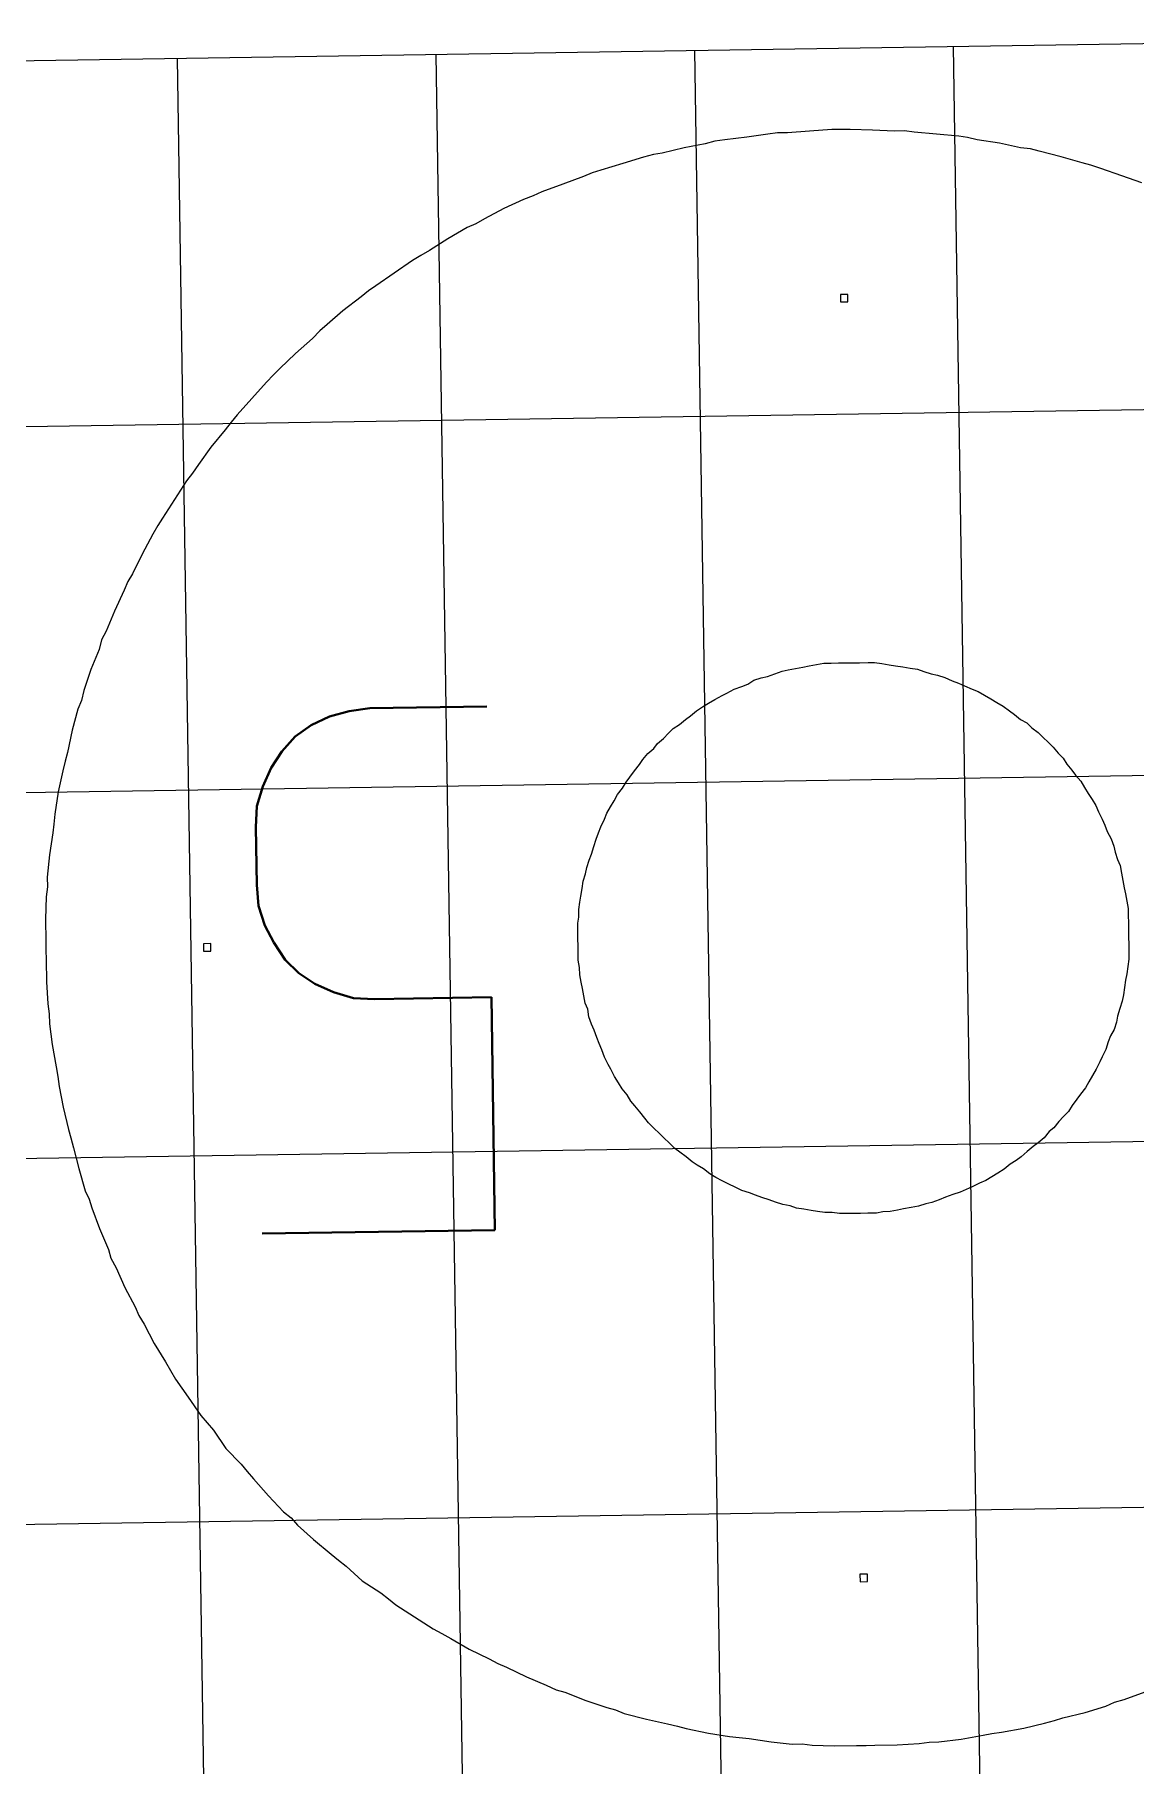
# Model space of a CAD drawing. Header units: centimetres. Extents: x -11.8 to 9.7, y -15.8 to 14.2.
# Drawn here: x -4.55 to 4.39, y 0.11 to 14.17 of the extents above; entities that cross this region are included whole.
import ezdxf

# ---------------------------------------------------------------- set-up
doc = ezdxf.new("R2010")
doc.units = ezdxf.units.CM
doc.header["$MEASUREMENT"] = 0
for name, color, linetype in [('C00-00-FF', 7, 'Continuous'), ('CBF-BF-BF', 7, 'Continuous'), ('CFF-00-00', 7, 'Continuous')]:
    doc.layers.add(name, color=color, linetype=linetype)

msp = doc.modelspace()

# ---------------------------------------------------------------- linework, layer by layer
at = {"layer": 'C00-00-FF', "color": 5, "lineweight": 13}
for points in [[(1.40578, 13.35617), (1.40578, 13.35617), (1.23597, 13.33346), (1.23597, 13.33346)], [(1.48552, 13.36745), (1.48552, 13.36745), (1.40578, 13.35617), (1.40578, 13.35617)], [(1.56567, 13.36867), (1.56567, 13.36867), (1.48552, 13.36745), (1.48552, 13.36745)], [(1.74542, 13.38148), (1.74542, 13.38148), (1.56567, 13.36867), (1.56567, 13.36867)], [(1.92516, 13.39401), (1.92516, 13.39401), (1.74542, 13.38148), (1.74542, 13.38148)], [(2.00532, 13.39524), (2.00532, 13.39524), (1.92516, 13.39401), (1.92516, 13.39401)], [(2.07516, 13.3963), (2.07516, 13.3963), (2.00532, 13.39524), (2.00532, 13.39524)], [(2.25547, 13.38927), (2.25547, 13.38927), (2.07516, 13.3963), (2.07516, 13.3963)], [(2.43552, 13.38197), (2.43552, 13.38197), (2.25547, 13.38927), (2.25547, 13.38927)], [(2.51541, 13.3832), (2.51541, 13.3832), (2.43552, 13.38197), (2.43552, 13.38197)], [(2.59572, 13.37436), (2.59572, 13.37436), (2.51541, 13.3832), (2.51541, 13.3832)], [(2.77594, 13.35701), (2.77594, 13.35701), (2.59572, 13.37436), (2.59572, 13.37436)], [(2.9564, 13.33992), (2.9564, 13.33992), (2.77594, 13.35701), (2.77594, 13.35701)], [(0.72741, 13.24578), (0.72741, 13.24578), (0.54786, 13.20308), (0.54786, 13.20308)], [(0.89679, 13.27827), (0.89679, 13.27827), (0.72741, 13.24578), (0.72741, 13.24578)], [(0.97664, 13.2996), (0.97664, 13.2996), (0.89679, 13.27827), (0.89679, 13.27827)], [(1.05638, 13.31088), (1.05638, 13.31088), (0.97664, 13.2996), (0.97664, 13.2996)], [(1.23597, 13.33346), (1.23597, 13.33346), (1.05638, 13.31088), (1.05638, 13.31088)], [(3.02639, 13.33093), (3.02639, 13.33093), (2.9564, 13.33992), (2.9564, 13.33992)], [(3.10686, 13.31205), (3.10686, 13.31205), (3.02639, 13.33093), (3.02639, 13.33093)], [(3.28721, 13.28491), (3.28721, 13.28491), (3.10686, 13.31205), (3.10686, 13.31205)], [(3.45767, 13.24756), (3.45767, 13.24756), (3.28721, 13.28491), (3.28721, 13.28491)], [(3.53798, 13.23873), (3.53798, 13.23873), (3.45767, 13.24756), (3.45767, 13.24756)], [(3.60813, 13.21969), (3.60813, 13.21969), (3.53798, 13.23873), (3.53798, 13.23873)], [(3.78905, 13.1727), (3.78905, 13.1727), (3.60813, 13.21969), (3.60813, 13.21969)], [(0.22922, 13.11829), (0.22922, 13.11829), (0.04983, 13.06554), (0.04983, 13.06554)], [(0.39831, 13.17062), (0.39831, 13.17062), (0.22922, 13.11829), (0.22922, 13.11829)], [(0.47817, 13.19195), (0.47817, 13.19195), (0.39831, 13.17062), (0.39831, 13.17062)], [(0.54786, 13.20308), (0.54786, 13.20308), (0.47817, 13.19195), (0.47817, 13.19195)], [(3.95966, 13.12531), (3.95966, 13.12531), (3.78905, 13.1727), (3.78905, 13.1727)], [(4.03007, 13.10627), (4.03007, 13.10627), (3.95966, 13.12531), (3.95966, 13.12531)], [(4.11042, 13.07759), (4.11042, 13.07759), (4.03007, 13.10627), (4.03007, 13.10627)], [(4.28145, 13.02014), (4.28145, 13.02014), (4.11042, 13.07759), (4.11042, 13.07759)], [(-0.25827, 12.95075), (-0.25827, 12.95075), (-0.42747, 12.88809), (-0.42747, 12.88809)], [(-0.08935, 13.0134), (-0.08935, 13.0134), (-0.25827, 12.95075), (-0.25827, 12.95075)], [(-0.0197, 13.04437), (-0.0197, 13.04437), (-0.08935, 13.0134), (-0.08935, 13.0134)], [(0.04983, 13.06554), (0.04983, 13.06554), (-0.0197, 13.04437), (-0.0197, 13.04437)], [(4.44242, 12.96254), (4.44242, 12.96254), (4.28145, 13.02014), (4.28145, 13.02014)], [(-0.57655, 12.82575), (-0.57655, 12.82575), (-0.73553, 12.75346), (-0.73553, 12.75346)], [(-0.49712, 12.85712), (-0.49712, 12.85712), (-0.57655, 12.82575), (-0.57655, 12.82575)], [(-0.42747, 12.88809), (-0.42747, 12.88809), (-0.49712, 12.85712), (-0.49712, 12.85712)], [(-0.8941, 12.67086), (-0.8941, 12.67086), (-0.9636, 12.62984), (-0.9636, 12.62984)], [(-0.73553, 12.75346), (-0.73553, 12.75346), (-0.8941, 12.67086), (-0.8941, 12.67086)], [(-1.19166, 12.50648), (-1.19166, 12.50648), (-1.34029, 12.41398), (-1.34029, 12.41398)], [(-1.03324, 12.59888), (-1.03324, 12.59888), (-1.19166, 12.50648), (-1.19166, 12.50648)], [(-0.9636, 12.62984), (-0.9636, 12.62984), (-1.03324, 12.59888), (-1.03324, 12.59888)], [(-1.40978, 12.37297), (-1.40978, 12.37297), (-1.47928, 12.33193), (-1.47928, 12.33193)], [(-1.34029, 12.41398), (-1.34029, 12.41398), (-1.40978, 12.37297), (-1.40978, 12.37297)], [(-1.62774, 12.22965), (-1.62774, 12.22965), (-1.77622, 12.12735), (-1.77622, 12.12735)], [(-1.47928, 12.33193), (-1.47928, 12.33193), (-1.62774, 12.22965), (-1.62774, 12.22965)], [(-1.8354, 12.08649), (-1.8354, 12.08649), (-1.89468, 12.03557), (-1.89468, 12.03557)], [(-1.77622, 12.12735), (-1.77622, 12.12735), (-1.8354, 12.08649), (-1.8354, 12.08649)], [(-1.89468, 12.03557), (-1.89468, 12.03557), (-2.043, 11.92322), (-2.043, 11.92322)], [(2.0557, 12.05601), (2.0557, 12.05601), (1.99564, 12.05508), (1.99564, 12.05508)], [(1.99564, 12.05508), (1.99564, 12.05508), (1.99656, 11.99503), (1.99656, 11.99503)], [(1.99656, 11.99503), (1.99656, 11.99503), (2.05661, 11.99595), (2.05661, 11.99595)], [(2.05661, 11.99595), (2.05661, 11.99595), (2.0557, 12.05601), (2.0557, 12.05601)], [(-2.17122, 11.81119), (-2.17122, 11.81119), (-2.23051, 11.76027), (-2.23051, 11.76027)], [(-2.043, 11.92322), (-2.043, 11.92322), (-2.17122, 11.81119), (-2.17122, 11.81119)], [(-2.28964, 11.69956), (-2.28964, 11.69956), (-2.42775, 11.57732), (-2.42775, 11.57732)], [(-2.23051, 11.76027), (-2.23051, 11.76027), (-2.28964, 11.69956), (-2.28964, 11.69956)], [(-2.42775, 11.57732), (-2.42775, 11.57732), (-2.55608, 11.45522), (-2.55608, 11.45522)], [(-2.60532, 11.40446), (-2.60532, 11.40446), (-2.66419, 11.34375), (-2.66419, 11.34375)], [(-2.55608, 11.45522), (-2.55608, 11.45522), (-2.60532, 11.40446), (-2.60532, 11.40446)], [(-2.66419, 11.34375), (-2.66419, 11.34375), (-2.7823, 11.21176), (-2.7823, 11.21176)], [(-2.7823, 11.21176), (-2.7823, 11.21176), (-2.90016, 11.08003), (-2.90016, 11.08003)], [(-2.94926, 11.01922), (-2.94926, 11.01922), (-2.99833, 10.9584), (-2.99833, 10.9584)], [(-2.90016, 11.08003), (-2.90016, 11.08003), (-2.94926, 11.01922), (-2.94926, 11.01922)], [(-2.99833, 10.9584), (-2.99833, 10.9584), (-3.1163, 10.81661), (-3.1163, 10.81661)], [(-3.1163, 10.81661), (-3.1163, 10.81661), (-3.21416, 10.67513), (-3.21416, 10.67513)], [(-3.31218, 10.54371), (-3.31218, 10.54371), (-3.40988, 10.39218), (-3.40988, 10.39218)], [(-3.26309, 10.60453), (-3.26309, 10.60453), (-3.31218, 10.54371), (-3.31218, 10.54371)], [(-3.21416, 10.67513), (-3.21416, 10.67513), (-3.26309, 10.60453), (-3.26309, 10.60453)], [(-3.40988, 10.39218), (-3.40988, 10.39218), (-3.50759, 10.24065), (-3.50759, 10.24065)], [(-3.54661, 10.17999), (-3.54661, 10.17999), (-3.5855, 10.10926), (-3.5855, 10.10926)], [(-3.50759, 10.24065), (-3.50759, 10.24065), (-3.54661, 10.17999), (-3.54661, 10.17999)], [(-3.5855, 10.10926), (-3.5855, 10.10926), (-3.67327, 9.9481), (-3.67327, 9.9481)], [(-3.67327, 9.9481), (-3.67327, 9.9481), (-3.75071, 9.78682), (-3.75071, 9.78682)], [(-3.78974, 9.72616), (-3.78974, 9.72616), (-3.81883, 9.65585), (-3.81883, 9.65585)], [(-3.75071, 9.78682), (-3.75071, 9.78682), (-3.78974, 9.72616), (-3.78974, 9.72616)], [(-3.81883, 9.65585), (-3.81883, 9.65585), (-3.89612, 9.48452), (-3.89612, 9.48452)], [(-3.89612, 9.48452), (-3.89612, 9.48452), (-3.96353, 9.32341), (-3.96353, 9.32341)], [(-3.96353, 9.32341), (-3.96353, 9.32341), (-4.00267, 9.25295), (-4.00267, 9.25295)], [(-4.02128, 9.17248), (-4.02128, 9.17248), (-4.08895, 9.01162), (-4.08895, 9.01162)], [(-4.00267, 9.25295), (-4.00267, 9.25295), (-4.02128, 9.17248), (-4.02128, 9.17248)], [(-4.08895, 9.01162), (-4.08895, 9.01162), (-4.14641, 8.8406), (-4.14641, 8.8406)], [(1.46266, 8.97634), (1.46266, 8.97634), (1.52241, 8.99737), (1.52241, 8.99737)], [(1.52241, 8.99737), (1.52241, 8.99737), (1.57227, 9.00792), (1.57227, 9.00792)], [(1.57227, 9.00792), (1.57227, 9.00792), (1.63216, 9.01891), (1.63216, 9.01891)], [(1.63216, 9.01891), (1.63216, 9.01891), (1.69181, 9.02987), (1.69181, 9.02987)], [(1.69181, 9.02987), (1.69181, 9.02987), (1.74164, 9.04068), (1.74164, 9.04068)], [(1.74164, 9.04068), (1.74164, 9.04068), (1.80154, 9.05166), (1.80154, 9.05166)], [(1.80154, 9.05166), (1.80154, 9.05166), (1.86145, 9.06236), (1.86145, 9.06236)], [(1.86145, 9.06236), (1.86145, 9.06236), (1.9215, 9.06328), (1.9215, 9.06328)], [(1.9215, 9.06328), (1.9215, 9.06328), (1.98155, 9.0642), (1.98155, 9.0642)], [(1.98155, 9.0642), (1.98155, 9.0642), (2.04135, 9.06511), (2.04135, 9.06511)], [(2.04135, 9.06511), (2.04135, 9.06511), (2.09135, 9.06588), (2.09135, 9.06588)], [(2.09135, 9.06588), (2.09135, 9.06588), (2.15141, 9.06679), (2.15141, 9.06679)], [(2.15141, 9.06679), (2.15141, 9.06679), (2.22151, 9.06787), (2.22151, 9.06787)], [(2.22151, 9.06787), (2.22151, 9.06787), (2.27151, 9.06863), (2.27151, 9.06863)], [(2.27151, 9.06863), (2.27151, 9.06863), (2.33171, 9.05976), (2.33171, 9.05976)], [(2.33171, 9.05976), (2.33171, 9.05976), (2.39165, 9.05062), (2.39165, 9.05062)], [(2.39165, 9.05062), (2.39165, 9.05062), (2.4418, 9.04133), (2.4418, 9.04133)], [(2.4418, 9.04133), (2.4418, 9.04133), (2.50201, 9.03221), (2.50201, 9.03221)], [(2.50201, 9.03221), (2.50201, 9.03221), (2.56222, 9.02306), (2.56222, 9.02306)], [(2.56222, 9.02306), (2.56222, 9.02306), (2.62242, 9.01419), (2.62242, 9.01419)], [(2.62242, 9.01419), (2.62242, 9.01419), (2.67274, 8.99485), (2.67274, 8.99485)], [(2.67274, 8.99485), (2.67274, 8.99485), (2.73282, 8.97592), (2.73282, 8.97592)], [(1.1346, 8.85147), (1.1346, 8.85147), (1.19436, 8.87223), (1.19436, 8.87223)], [(1.19436, 8.87223), (1.19436, 8.87223), (1.24404, 8.8931), (1.24404, 8.8931)], [(1.24404, 8.8931), (1.24404, 8.8931), (1.29358, 8.92376), (1.29358, 8.92376)], [(1.29358, 8.92376), (1.29358, 8.92376), (1.35308, 8.94478), (1.35308, 8.94478)], [(1.35308, 8.94478), (1.35308, 8.94478), (1.40291, 8.9556), (1.40291, 8.9556)], [(1.40291, 8.9556), (1.40291, 8.9556), (1.46266, 8.97634), (1.46266, 8.97634)], [(2.73282, 8.97592), (2.73282, 8.97592), (2.78298, 8.96664), (2.78298, 8.96664)], [(2.78298, 8.96664), (2.78298, 8.96664), (2.84334, 8.94745), (2.84334, 8.94745)], [(2.84334, 8.94745), (2.84334, 8.94745), (2.90384, 8.91846), (2.90384, 8.91846)], [(2.90384, 8.91846), (2.90384, 8.91846), (2.95416, 8.89913), (2.95416, 8.89913)], [(2.95416, 8.89913), (2.95416, 8.89913), (3.00446, 8.88005), (3.00446, 8.88005)], [(3.00446, 8.88005), (3.00446, 8.88005), (3.06497, 8.85081), (3.06497, 8.85081)], [(-4.16502, 8.7604), (-4.16502, 8.7604), (-4.19411, 8.68984), (-4.19411, 8.68984)], [(-4.14641, 8.8406), (-4.14641, 8.8406), (-4.16502, 8.7604), (-4.16502, 8.7604)], [(0.87669, 8.70729), (0.87669, 8.70729), (0.92624, 8.7382), (0.92624, 8.7382)], [(0.92624, 8.7382), (0.92624, 8.7382), (0.97576, 8.76886), (0.97576, 8.76886)], [(0.97576, 8.76886), (0.97576, 8.76886), (1.03537, 8.79994), (1.03537, 8.79994)], [(1.03537, 8.79994), (1.03537, 8.79994), (1.07501, 8.82039), (1.07501, 8.82039)], [(1.07501, 8.82039), (1.07501, 8.82039), (1.1346, 8.85147), (1.1346, 8.85147)], [(3.06497, 8.85081), (3.06497, 8.85081), (3.11528, 8.83173), (3.11528, 8.83173)], [(3.11528, 8.83173), (3.11528, 8.83173), (3.16574, 8.80234), (3.16574, 8.80234)], [(3.16574, 8.80234), (3.16574, 8.80234), (3.2162, 8.77321), (3.2162, 8.77321)], [(3.2162, 8.77321), (3.2162, 8.77321), (3.26666, 8.74381), (3.26666, 8.74381)], [(3.26666, 8.74381), (3.26666, 8.74381), (3.31711, 8.71468), (3.31711, 8.71468)], [(3.31711, 8.71468), (3.31711, 8.71468), (3.36772, 8.6755), (3.36772, 8.6755)], [(-4.19411, 8.68984), (-4.19411, 8.68984), (-4.24152, 8.51923), (-4.24152, 8.51923)], [(0.68888, 8.56442), (0.68888, 8.56442), (0.73828, 8.60514), (0.73828, 8.60514)], [(0.73828, 8.60514), (0.73828, 8.60514), (0.77775, 8.63591), (0.77775, 8.63591)], [(0.77775, 8.63591), (0.77775, 8.63591), (0.82715, 8.67662), (0.82715, 8.67662)], [(0.82715, 8.67662), (0.82715, 8.67662), (0.87669, 8.70729), (0.87669, 8.70729)], [(3.36772, 8.6755), (3.36772, 8.6755), (3.40813, 8.64596), (3.40813, 8.64596)], [(3.40813, 8.64596), (3.40813, 8.64596), (3.45874, 8.60677), (3.45874, 8.60677)], [(3.45874, 8.60677), (3.45874, 8.60677), (3.5092, 8.57764), (3.5092, 8.57764)], [(3.5092, 8.57764), (3.5092, 8.57764), (3.54976, 8.53829), (3.54976, 8.53829)], [(-4.24152, 8.51923), (-4.24152, 8.51923), (-4.27871, 8.33847), (-4.27871, 8.33847)], [(0.51102, 8.41168), (0.51102, 8.41168), (0.56041, 8.45239), (0.56041, 8.45239)], [(0.56041, 8.45239), (0.56041, 8.45239), (0.6, 8.49321), (0.6, 8.49321)], [(0.6, 8.49321), (0.6, 8.49321), (0.63933, 8.53377), (0.63933, 8.53377)], [(0.63933, 8.53377), (0.63933, 8.53377), (0.68888, 8.56442), (0.68888, 8.56442)], [(3.54976, 8.53829), (3.54976, 8.53829), (3.60037, 8.49885), (3.60037, 8.49885)], [(3.60037, 8.49885), (3.60037, 8.49885), (3.64093, 8.45952), (3.64093, 8.45952)], [(3.64093, 8.45952), (3.64093, 8.45952), (3.6815, 8.42018), (3.6815, 8.42018)], [(-4.27871, 8.33847), (-4.27871, 8.33847), (-4.29749, 8.26831), (-4.29749, 8.26831)], [(0.39315, 8.27994), (0.39315, 8.27994), (0.43234, 8.33055), (0.43234, 8.33055)], [(0.43234, 8.33055), (0.43234, 8.33055), (0.48173, 8.37126), (0.48173, 8.37126)], [(0.48173, 8.37126), (0.48173, 8.37126), (0.51102, 8.41168), (0.51102, 8.41168)], [(3.6815, 8.42018), (3.6815, 8.42018), (3.72231, 8.38084), (3.72231, 8.38084)], [(3.72231, 8.38084), (3.72231, 8.38084), (3.76303, 8.33145), (3.76303, 8.33145)], [(3.76303, 8.33145), (3.76303, 8.33145), (3.80358, 8.29212), (3.80358, 8.29212)], [(3.80358, 8.29212), (3.80358, 8.29212), (3.83424, 8.24258), (3.83424, 8.24258)], [(-4.31636, 8.18785), (-4.31636, 8.18785), (-4.35372, 8.01739), (-4.35372, 8.01739)], [(-4.29749, 8.26831), (-4.29749, 8.26831), (-4.31636, 8.18785), (-4.31636, 8.18785)], [(0.28525, 8.13831), (0.28525, 8.13831), (0.32443, 8.18893), (0.32443, 8.18893)], [(0.32443, 8.18893), (0.32443, 8.18893), (0.36388, 8.23953), (0.36388, 8.23953)], [(0.36388, 8.23953), (0.36388, 8.23953), (0.39315, 8.27994), (0.39315, 8.27994)], [(3.83424, 8.24258), (3.83424, 8.24258), (3.87521, 8.1932), (3.87521, 8.1932)], [(3.87521, 8.1932), (3.87521, 8.1932), (3.90573, 8.1537), (3.90573, 8.1537)], [(3.90573, 8.1537), (3.90573, 8.1537), (3.94644, 8.1043), (3.94644, 8.1043)], [(-4.35372, 8.01739), (-4.35372, 8.01739), (-4.38112, 7.83677), (-4.38112, 7.83677)], [(0.18737, 7.99685), (0.18737, 7.99685), (0.22657, 8.04745), (0.22657, 8.04745)], [(0.22657, 8.04745), (0.22657, 8.04745), (0.25596, 8.09792), (0.25596, 8.09792)], [(0.25596, 8.09792), (0.25596, 8.09792), (0.28525, 8.13831), (0.28525, 8.13831)], [(3.94644, 8.1043), (3.94644, 8.1043), (3.97735, 8.05478), (3.97735, 8.05478)], [(3.97735, 8.05478), (3.97735, 8.05478), (4.00801, 8.00523), (4.00801, 8.00523)], [(0.09973, 7.84547), (0.09973, 7.84547), (0.12886, 7.89592), (0.12886, 7.89592)], [(0.12886, 7.89592), (0.12886, 7.89592), (0.15825, 7.94639), (0.15825, 7.94639)], [(0.15825, 7.94639), (0.15825, 7.94639), (0.18737, 7.99685), (0.18737, 7.99685)], [(4.00801, 8.00523), (4.00801, 8.00523), (4.03868, 7.95568), (4.03868, 7.95568)], [(4.03868, 7.95568), (4.03868, 7.95568), (4.0696, 7.90615), (4.0696, 7.90615)], [(4.0696, 7.90615), (4.0696, 7.90615), (4.09021, 7.85645), (4.09021, 7.85645)], [(-4.38969, 7.75672), (-4.38969, 7.75672), (-4.39866, 7.68673), (-4.39866, 7.68673)], [(-4.38112, 7.83677), (-4.38112, 7.83677), (-4.38969, 7.75672), (-4.38969, 7.75672)], [(0.03207, 7.68433), (0.03207, 7.68433), (0.05141, 7.73465), (0.05141, 7.73465)], [(0.05141, 7.73465), (0.05141, 7.73465), (0.08039, 7.79515), (0.08039, 7.79515)], [(0.08039, 7.79515), (0.08039, 7.79515), (0.09973, 7.84547), (0.09973, 7.84547)], [(4.09021, 7.85645), (4.09021, 7.85645), (4.12128, 7.79686), (4.12128, 7.79686)], [(4.12128, 7.79686), (4.12128, 7.79686), (4.14189, 7.74715), (4.14189, 7.74715)], [(4.14189, 7.74715), (4.14189, 7.74715), (4.16276, 7.69747), (4.16276, 7.69747)], [(-4.39866, 7.68673), (-4.39866, 7.68673), (-4.42607, 7.50611), (-4.42607, 7.50611)], [(-0.0062, 7.57367), (-0.0062, 7.57367), (0.01299, 7.63403), (0.01299, 7.63403)], [(0.01299, 7.63403), (0.01299, 7.63403), (0.03207, 7.68433), (0.03207, 7.68433)], [(4.16276, 7.69747), (4.16276, 7.69747), (4.19357, 7.63787), (4.19357, 7.63787)], [(4.19357, 7.63787), (4.19357, 7.63787), (4.2146, 7.57813), (4.2146, 7.57813)], [(-4.42607, 7.50611), (-4.42607, 7.50611), (-4.44317, 7.32591), (-4.44317, 7.32591)], [(-0.06365, 7.40291), (-0.06365, 7.40291), (-0.04446, 7.46301), (-0.04446, 7.46301)], [(-0.04446, 7.46301), (-0.04446, 7.46301), (-0.02512, 7.51331), (-0.02512, 7.51331)], [(-0.02512, 7.51331), (-0.02512, 7.51331), (-0.0062, 7.57367), (-0.0062, 7.57367)], [(4.2146, 7.57813), (4.2146, 7.57813), (4.22541, 7.52827), (4.22541, 7.52827)], [(4.22541, 7.52827), (4.22541, 7.52827), (4.24617, 7.46878), (4.24617, 7.46878)], [(4.24617, 7.46878), (4.24617, 7.46878), (4.26704, 7.4191), (4.26704, 7.4191)], [(-4.44317, 7.32591), (-4.44317, 7.32591), (-4.44195, 7.24575), (-4.44195, 7.24575)], [(-0.09187, 7.2924), (-0.09187, 7.2924), (-0.07267, 7.35276), (-0.07267, 7.35276)], [(-0.07267, 7.35276), (-0.07267, 7.35276), (-0.06365, 7.40291), (-0.06365, 7.40291)], [(4.26704, 7.4191), (4.26704, 7.4191), (4.27801, 7.3592), (4.27801, 7.3592)], [(4.27801, 7.3592), (4.27801, 7.3592), (4.28898, 7.2993), (4.28898, 7.2993)], [(-4.44195, 7.24575), (-4.44195, 7.24575), (-4.45078, 7.16571), (-4.45078, 7.16571)], [(-0.11917, 7.12184), (-0.11917, 7.12184), (-0.11014, 7.17198), (-0.11014, 7.17198)], [(-0.11014, 7.17198), (-0.11014, 7.17198), (-0.101, 7.23219), (-0.101, 7.23219)], [(-0.101, 7.23219), (-0.101, 7.23219), (-0.09187, 7.2924), (-0.09187, 7.2924)], [(4.28898, 7.2993), (4.28898, 7.2993), (4.29968, 7.2394), (4.29968, 7.2394)], [(4.29968, 7.2394), (4.29968, 7.2394), (4.31051, 7.18955), (4.31051, 7.18955)], [(4.31051, 7.18955), (4.31051, 7.18955), (4.32146, 7.12992), (4.32146, 7.12992)], [(-4.45078, 7.16571), (-4.45078, 7.16571), (-4.45808, 6.98565), (-4.45808, 6.98565)], [(-0.1283, 7.0619), (-0.1283, 7.0619), (-0.11917, 7.12184), (-0.11917, 7.12184)], [(-0.12738, 7.00184), (-0.12738, 7.00184), (-0.1283, 7.0619), (-0.1283, 7.0619)], [(4.32146, 7.12992), (4.32146, 7.12992), (4.33244, 7.07002), (4.33244, 7.07002)], [(4.33244, 7.07002), (4.33244, 7.07002), (4.3332, 7.02001), (4.3332, 7.02001)], [(-4.45808, 6.98565), (-4.45808, 6.98565), (-4.45532, 6.80549), (-4.45532, 6.80549)], [(-0.13668, 6.95169), (-0.13668, 6.95169), (-0.12738, 7.00184), (-0.12738, 7.00184)], [(-0.13561, 6.88158), (-0.13561, 6.88158), (-0.13668, 6.95169), (-0.13668, 6.95169)], [(4.3332, 7.02001), (4.3332, 7.02001), (4.33427, 6.9499), (4.33427, 6.9499)], [(4.33427, 6.9499), (4.33427, 6.9499), (4.33519, 6.88985), (4.33519, 6.88985)], [(4.33519, 6.88985), (4.33519, 6.88985), (4.33595, 6.83985), (4.33595, 6.83985)], [(-4.45532, 6.80549), (-4.45532, 6.80549), (-4.45426, 6.73565), (-4.45426, 6.73565)], [(-3.11475, 6.78603), (-3.11475, 6.78603), (-3.1748, 6.78511), (-3.1748, 6.78511)], [(-3.1748, 6.78511), (-3.1748, 6.78511), (-3.17388, 6.72506), (-3.17388, 6.72506)], [(-3.11384, 6.72598), (-3.11384, 6.72598), (-3.11475, 6.78603), (-3.11475, 6.78603)], [(-0.13469, 6.82152), (-0.13469, 6.82152), (-0.13561, 6.88158), (-0.13561, 6.88158)], [(-0.13392, 6.77153), (-0.13392, 6.77153), (-0.13469, 6.82152), (-0.13469, 6.82152)], [(-0.13301, 6.71173), (-0.13301, 6.71173), (-0.13392, 6.77153), (-0.13392, 6.77153)], [(4.33595, 6.83985), (4.33595, 6.83985), (4.33687, 6.78007), (4.33687, 6.78007)], [(4.33687, 6.78007), (4.33687, 6.78007), (4.33778, 6.72001), (4.33778, 6.72001)], [(-4.45426, 6.73565), (-4.45426, 6.73565), (-4.45304, 6.65549), (-4.45304, 6.65549)], [(-4.45304, 6.65549), (-4.45304, 6.65549), (-4.45028, 6.47559), (-4.45028, 6.47559)], [(-3.17388, 6.72506), (-3.17388, 6.72506), (-3.11384, 6.72598), (-3.11384, 6.72598)], [(-0.1321, 6.65168), (-0.1321, 6.65168), (-0.13301, 6.71173), (-0.13301, 6.71173)], [(-0.12111, 6.59178), (-0.12111, 6.59178), (-0.1321, 6.65168), (-0.1321, 6.65168)], [(4.3387, 6.65995), (4.3387, 6.65995), (4.32957, 6.59974), (4.32957, 6.59974)], [(4.33778, 6.72001), (4.33778, 6.72001), (4.3387, 6.65995), (4.3387, 6.65995)], [(-4.45028, 6.47559), (-4.45028, 6.47559), (-4.43748, 6.29586), (-4.43748, 6.29586)], [(-0.12019, 6.53173), (-0.12019, 6.53173), (-0.12111, 6.59178), (-0.12111, 6.59178)], [(-0.10924, 6.47209), (-0.10924, 6.47209), (-0.12019, 6.53173), (-0.12019, 6.53173)], [(-0.09868, 6.42225), (-0.09868, 6.42225), (-0.10924, 6.47209), (-0.10924, 6.47209)], [(4.31115, 6.48965), (4.31115, 6.48965), (4.30227, 6.42945), (4.30227, 6.42945)], [(4.32044, 6.53981), (4.32044, 6.53981), (4.31115, 6.48965), (4.31115, 6.48965)], [(4.32957, 6.59974), (4.32957, 6.59974), (4.32044, 6.53981), (4.32044, 6.53981)], [(-0.0877, 6.36234), (-0.0877, 6.36234), (-0.09868, 6.42225), (-0.09868, 6.42225)], [(-0.07674, 6.30245), (-0.07674, 6.30245), (-0.0877, 6.36234), (-0.0877, 6.36234)], [(4.29314, 6.36924), (4.29314, 6.36924), (4.28385, 6.31909), (4.28385, 6.31909)], [(4.30227, 6.42945), (4.30227, 6.42945), (4.29314, 6.36924), (4.29314, 6.36924)], [(-4.43748, 6.29586), (-4.43748, 6.29586), (-4.4262, 6.21585), (-4.4262, 6.21585)], [(-4.4262, 6.21585), (-4.4262, 6.21585), (-4.42498, 6.13595), (-4.42498, 6.13595)], [(-0.05586, 6.25275), (-0.05586, 6.25275), (-0.07674, 6.30245), (-0.07674, 6.30245)], [(-0.04516, 6.19284), (-0.04516, 6.19284), (-0.05586, 6.25275), (-0.05586, 6.25275)], [(-0.02413, 6.1331), (-0.02413, 6.1331), (-0.04516, 6.19284), (-0.04516, 6.19284)], [(4.24574, 6.19837), (4.24574, 6.19837), (4.23646, 6.14821), (4.23646, 6.14821)], [(4.26466, 6.25873), (4.26466, 6.25873), (4.24574, 6.19837), (4.24574, 6.19837)], [(4.28385, 6.31909), (4.28385, 6.31909), (4.26466, 6.25873), (4.26466, 6.25873)], [(-4.42498, 6.13595), (-4.42498, 6.13595), (-4.40253, 5.96616), (-4.40253, 5.96616)], [(-0.00326, 6.0834), (-0.00326, 6.0834), (-0.02413, 6.1331), (-0.02413, 6.1331)], [(0.01749, 6.02393), (0.01749, 6.02393), (-0.00326, 6.0834), (-0.00326, 6.0834)], [(4.21726, 6.08812), (4.21726, 6.08812), (4.18813, 6.03766), (4.18813, 6.03766)], [(4.23646, 6.14821), (4.23646, 6.14821), (4.21726, 6.08812), (4.21726, 6.08812)], [(-4.40253, 5.96616), (-4.40253, 5.96616), (-4.36963, 5.78671), (-4.36963, 5.78671)], [(0.03836, 5.97423), (0.03836, 5.97423), (0.01749, 6.02393), (0.01749, 6.02393)], [(0.05897, 5.92454), (0.05897, 5.92454), (0.03836, 5.97423), (0.03836, 5.97423)], [(0.07999, 5.86478), (0.07999, 5.86478), (0.05897, 5.92454), (0.05897, 5.92454)], [(4.14986, 5.927), (4.14986, 5.927), (4.12062, 5.86648), (4.12062, 5.86648)], [(4.16879, 5.98736), (4.16879, 5.98736), (4.14986, 5.927), (4.14986, 5.927)], [(4.18813, 6.03766), (4.18813, 6.03766), (4.16879, 5.98736), (4.16879, 5.98736)], [(-4.36963, 5.78671), (-4.36963, 5.78671), (-4.35835, 5.70698), (-4.35835, 5.70698)], [(0.1108, 5.80518), (0.1108, 5.80518), (0.07999, 5.86478), (0.07999, 5.86478)], [(0.13152, 5.76555), (0.13152, 5.76555), (0.1108, 5.80518), (0.1108, 5.80518)], [(0.16232, 5.70596), (0.16232, 5.70596), (0.13152, 5.76555), (0.13152, 5.76555)], [(4.07215, 5.76572), (4.07215, 5.76572), (4.04302, 5.71527), (4.04302, 5.71527)], [(4.10139, 5.82623), (4.10139, 5.82623), (4.07215, 5.76572), (4.07215, 5.76572)], [(4.12062, 5.86648), (4.12062, 5.86648), (4.10139, 5.82623), (4.10139, 5.82623)], [(-4.35835, 5.70698), (-4.35835, 5.70698), (-4.34734, 5.62697), (-4.34734, 5.62697)], [(-4.34734, 5.62697), (-4.34734, 5.62697), (-4.31459, 5.45759), (-4.31459, 5.45759)], [(0.19326, 5.65642), (0.19326, 5.65642), (0.16232, 5.70596), (0.16232, 5.70596)], [(0.22391, 5.60687), (0.22391, 5.60687), (0.19326, 5.65642), (0.19326, 5.65642)], [(4.01389, 5.66481), (4.01389, 5.66481), (3.98449, 5.61434), (3.98449, 5.61434)], [(4.04302, 5.71527), (4.04302, 5.71527), (4.01389, 5.66481), (4.01389, 5.66481)], [(0.26463, 5.55748), (0.26463, 5.55748), (0.22391, 5.60687), (0.22391, 5.60687)], [(0.29555, 5.50794), (0.29555, 5.50794), (0.26463, 5.55748), (0.26463, 5.55748)], [(0.32606, 5.46845), (0.32606, 5.46845), (0.29555, 5.50794), (0.29555, 5.50794)], [(3.91603, 5.52332), (3.91603, 5.52332), (3.87659, 5.47271), (3.87659, 5.47271)], [(3.94531, 5.56374), (3.94531, 5.56374), (3.91603, 5.52332), (3.91603, 5.52332)], [(3.98449, 5.61434), (3.98449, 5.61434), (3.94531, 5.56374), (3.94531, 5.56374)], [(-4.31459, 5.45759), (-4.31459, 5.45759), (-4.27188, 5.2783), (-4.27188, 5.2783)], [(0.36676, 5.41906), (0.36676, 5.41906), (0.32606, 5.46845), (0.32606, 5.46845)], [(0.40775, 5.36968), (0.40775, 5.36968), (0.36676, 5.41906), (0.36676, 5.41906)], [(0.43825, 5.33019), (0.43825, 5.33019), (0.40775, 5.36968), (0.40775, 5.36968)], [(3.76878, 5.34114), (3.76878, 5.34114), (3.72934, 5.29052), (3.72934, 5.29052)], [(3.80812, 5.38169), (3.80812, 5.38169), (3.76878, 5.34114), (3.76878, 5.34114)], [(3.84746, 5.42225), (3.84746, 5.42225), (3.80812, 5.38169), (3.80812, 5.38169)], [(3.87659, 5.47271), (3.87659, 5.47271), (3.84746, 5.42225), (3.84746, 5.42225)], [(-4.27188, 5.2783), (-4.27188, 5.2783), (-4.25071, 5.20849), (-4.25071, 5.20849)], [(-4.25071, 5.20849), (-4.25071, 5.20849), (-4.22964, 5.1289), (-4.22964, 5.1289)], [(0.47881, 5.29085), (0.47881, 5.29085), (0.43825, 5.33019), (0.43825, 5.33019)], [(0.52957, 5.24161), (0.52957, 5.24161), (0.47881, 5.29085), (0.47881, 5.29085)], [(0.55992, 5.21191), (0.55992, 5.21191), (0.52957, 5.24161), (0.52957, 5.24161)], [(0.6107, 5.16267), (0.6107, 5.16267), (0.55992, 5.21191), (0.55992, 5.21191)], [(3.65066, 5.20914), (3.65066, 5.20914), (3.60127, 5.16843), (3.60127, 5.16843)], [(3.68984, 5.25976), (3.68984, 5.25976), (3.65066, 5.20914), (3.65066, 5.20914)], [(3.72934, 5.29052), (3.72934, 5.29052), (3.68984, 5.25976), (3.68984, 5.25976)], [(-4.22964, 5.1289), (-4.22964, 5.1289), (-4.1871, 4.9594), (-4.1871, 4.9594)], [(0.65151, 5.12334), (0.65151, 5.12334), (0.6107, 5.16267), (0.6107, 5.16267)], [(0.69191, 5.09406), (0.69191, 5.09406), (0.65151, 5.12334), (0.65151, 5.12334)], [(0.74253, 5.05488), (0.74253, 5.05488), (0.69191, 5.09406), (0.69191, 5.09406)], [(3.51239, 5.09721), (3.51239, 5.09721), (3.46301, 5.05623), (3.46301, 5.05623)], [(3.56178, 5.13792), (3.56178, 5.13792), (3.51239, 5.09721), (3.51239, 5.09721)], [(3.60127, 5.16843), (3.60127, 5.16843), (3.56178, 5.13792), (3.56178, 5.13792)], [(-4.1871, 4.9594), (-4.1871, 4.9594), (-4.13434, 4.78028), (-4.13434, 4.78028)], [(0.79314, 5.01543), (0.79314, 5.01543), (0.74253, 5.05488), (0.74253, 5.05488)], [(0.83355, 4.98614), (0.83355, 4.98614), (0.79314, 5.01543), (0.79314, 5.01543)], [(0.88401, 4.95702), (0.88401, 4.95702), (0.83355, 4.98614), (0.83355, 4.98614)], [(0.93462, 4.91756), (0.93462, 4.91756), (0.88401, 4.95702), (0.88401, 4.95702)], [(3.27504, 4.92343), (3.27504, 4.92343), (3.2255, 4.89278), (3.2255, 4.89278)], [(3.32459, 4.9541), (3.32459, 4.9541), (3.27504, 4.92343), (3.27504, 4.92343)], [(3.37397, 4.99508), (3.37397, 4.99508), (3.32459, 4.9541), (3.32459, 4.9541)], [(3.42352, 5.02574), (3.42352, 5.02574), (3.37397, 4.99508), (3.37397, 4.99508)], [(3.46301, 5.05623), (3.46301, 5.05623), (3.42352, 5.02574), (3.42352, 5.02574)], [(-4.13434, 4.78028), (-4.13434, 4.78028), (-4.10311, 4.71063), (-4.10311, 4.71063)], [(0.98508, 4.88843), (0.98508, 4.88843), (0.93462, 4.91756), (0.93462, 4.91756)], [(1.03553, 4.8593), (1.03553, 4.8593), (0.98508, 4.88843), (0.98508, 4.88843)], [(1.09605, 4.83006), (1.09605, 4.83006), (1.03553, 4.8593), (1.03553, 4.8593)], [(1.1363, 4.81083), (1.1363, 4.81083), (1.09605, 4.83006), (1.09605, 4.83006)], [(1.19681, 4.78159), (1.19681, 4.78159), (1.1363, 4.81083), (1.1363, 4.81083)], [(1.25718, 4.76267), (1.25718, 4.76267), (1.19681, 4.78159), (1.19681, 4.78159)], [(3.01698, 4.78957), (3.01698, 4.78957), (2.96728, 4.7687), (2.96728, 4.7687)], [(3.06667, 4.81017), (3.06667, 4.81017), (3.01698, 4.78957), (3.01698, 4.78957)], [(3.12626, 4.84125), (3.12626, 4.84125), (3.06667, 4.81017), (3.06667, 4.81017)], [(3.17596, 4.86186), (3.17596, 4.86186), (3.12626, 4.84125), (3.12626, 4.84125)], [(3.2255, 4.89278), (3.2255, 4.89278), (3.17596, 4.86186), (3.17596, 4.86186)], [(-4.10311, 4.71063), (-4.10311, 4.71063), (-4.08221, 4.64109), (-4.08221, 4.64109)], [(-4.08221, 4.64109), (-4.08221, 4.64109), (-4.01956, 4.4719), (-4.01956, 4.4719)], [(1.30747, 4.74333), (1.30747, 4.74333), (1.25718, 4.76267), (1.25718, 4.76267)], [(1.35778, 4.72424), (1.35778, 4.72424), (1.30747, 4.74333), (1.30747, 4.74333)], [(1.41788, 4.70505), (1.41788, 4.70505), (1.35778, 4.72424), (1.35778, 4.72424)], [(1.46819, 4.68572), (1.46819, 4.68572), (1.41788, 4.70505), (1.41788, 4.70505)], [(1.52854, 4.66679), (1.52854, 4.66679), (1.46819, 4.68572), (1.46819, 4.68572)], [(1.58875, 4.65766), (1.58875, 4.65766), (1.52854, 4.66679), (1.52854, 4.66679)], [(1.63905, 4.63832), (1.63905, 4.63832), (1.58875, 4.65766), (1.58875, 4.65766)], [(1.69926, 4.62945), (1.69926, 4.62945), (1.63905, 4.63832), (1.63905, 4.63832)], [(2.56911, 4.64275), (2.56911, 4.64275), (2.50921, 4.63176), (2.50921, 4.63176)], [(2.62902, 4.65345), (2.62902, 4.65345), (2.56911, 4.64275), (2.56911, 4.64275)], [(2.68876, 4.67448), (2.68876, 4.67448), (2.62902, 4.65345), (2.62902, 4.65345)], [(2.73861, 4.68529), (2.73861, 4.68529), (2.68876, 4.67448), (2.68876, 4.67448)], [(2.79809, 4.70605), (2.79809, 4.70605), (2.73861, 4.68529), (2.73861, 4.68529)], [(2.84778, 4.72691), (2.84778, 4.72691), (2.79809, 4.70605), (2.79809, 4.70605)], [(2.90753, 4.74794), (2.90753, 4.74794), (2.84778, 4.72691), (2.84778, 4.72691)], [(2.96728, 4.7687), (2.96728, 4.7687), (2.90753, 4.74794), (2.90753, 4.74794)], [(1.75921, 4.6203), (1.75921, 4.6203), (1.69926, 4.62945), (1.69926, 4.62945)], [(1.80936, 4.61101), (1.80936, 4.61101), (1.75921, 4.6203), (1.75921, 4.6203)], [(1.86956, 4.60188), (1.86956, 4.60188), (1.80936, 4.61101), (1.80936, 4.61101)], [(1.92961, 4.6028), (1.92961, 4.6028), (1.86956, 4.60188), (1.86956, 4.60188)], [(1.98982, 4.59366), (1.98982, 4.59366), (1.92961, 4.6028), (1.92961, 4.6028)], [(2.04988, 4.59458), (2.04988, 4.59458), (1.98982, 4.59366), (1.98982, 4.59366)], [(2.10967, 4.59549), (2.10967, 4.59549), (2.04988, 4.59458), (2.04988, 4.59458)], [(2.15968, 4.59626), (2.15968, 4.59626), (2.10967, 4.59549), (2.10967, 4.59549)], [(2.21972, 4.59717), (2.21972, 4.59717), (2.15968, 4.59626), (2.15968, 4.59626)], [(2.28983, 4.59825), (2.28983, 4.59825), (2.21972, 4.59717), (2.21972, 4.59717)], [(2.33967, 4.60907), (2.33967, 4.60907), (2.28983, 4.59825), (2.28983, 4.59825)], [(2.39973, 4.60999), (2.39973, 4.60999), (2.33967, 4.60907), (2.33967, 4.60907)], [(2.45935, 4.62095), (2.45935, 4.62095), (2.39973, 4.60999), (2.39973, 4.60999)], [(2.50921, 4.63176), (2.50921, 4.63176), (2.45935, 4.62095), (2.45935, 4.62095)], [(-4.01956, 4.4719), (-4.01956, 4.4719), (-3.94685, 4.30287), (-3.94685, 4.30287)], [(-3.94685, 4.30287), (-3.94685, 4.30287), (-3.92594, 4.23334), (-3.92594, 4.23334)], [(-3.92594, 4.23334), (-3.92594, 4.23334), (-3.8845, 4.15378), (-3.8845, 4.15378)], [(-3.8845, 4.15378), (-3.8845, 4.15378), (-3.81221, 3.99506), (-3.81221, 3.99506)], [(-3.81221, 3.99506), (-3.81221, 3.99506), (-3.72988, 3.83623), (-3.72988, 3.83623)], [(-3.72988, 3.83623), (-3.72988, 3.83623), (-3.69864, 3.76658), (-3.69864, 3.76658)], [(-3.69864, 3.76658), (-3.69864, 3.76658), (-3.65763, 3.69736), (-3.65763, 3.69736)], [(-3.65763, 3.69736), (-3.65763, 3.69736), (-3.57529, 3.53852), (-3.57529, 3.53852)], [(-3.57529, 3.53852), (-3.57529, 3.53852), (-3.48279, 3.3899), (-3.48279, 3.3899)], [(-3.48279, 3.3899), (-3.48279, 3.3899), (-3.44176, 3.32067), (-3.44176, 3.32067)], [(-3.44176, 3.32067), (-3.44176, 3.32067), (-3.40075, 3.25118), (-3.40075, 3.25118)], [(-3.40075, 3.25118), (-3.40075, 3.25118), (-3.29845, 3.10271), (-3.29845, 3.10271)], [(-3.29845, 3.10271), (-3.29845, 3.10271), (-3.19617, 2.95423), (-3.19617, 2.95423)], [(-3.19617, 2.95423), (-3.19617, 2.95423), (-3.14524, 2.89494), (-3.14524, 2.89494)], [(-3.14524, 2.89494), (-3.14524, 2.89494), (-3.09433, 2.83591), (-3.09433, 2.83591)], [(-3.09433, 2.83591), (-3.09433, 2.83591), (-2.99203, 2.68744), (-2.99203, 2.68744)], [(-2.99203, 2.68744), (-2.99203, 2.68744), (-2.86994, 2.55912), (-2.86994, 2.55912)], [(-2.86994, 2.55912), (-2.86994, 2.55912), (-2.81902, 2.49983), (-2.81902, 2.49983)], [(-2.81902, 2.49983), (-2.81902, 2.49983), (-2.76811, 2.44081), (-2.76811, 2.44081)], [(-2.76811, 2.44081), (-2.76811, 2.44081), (-2.64612, 2.30269), (-2.64612, 2.30269)], [(-2.64612, 2.30269), (-2.64612, 2.30269), (-2.52402, 2.17436), (-2.52402, 2.17436)], [(-2.52402, 2.17436), (-2.52402, 2.17436), (-2.46348, 2.12528), (-2.46348, 2.12528)], [(-2.46348, 2.12528), (-2.46348, 2.12528), (-2.41256, 2.066), (-2.41256, 2.066)], [(-2.41256, 2.066), (-2.41256, 2.066), (-2.28057, 1.94814), (-2.28057, 1.94814)], [(-2.28057, 1.94814), (-2.28057, 1.94814), (-2.13879, 1.83017), (-2.13879, 1.83017)], [(-2.13879, 1.83017), (-2.13879, 1.83017), (-2.07797, 1.78109), (-2.07797, 1.78109)], [(-2.07797, 1.78109), (-2.07797, 1.78109), (-2.01714, 1.732), (-2.01714, 1.732)], [(-2.01714, 1.732), (-2.01714, 1.732), (-1.88543, 1.61414), (-1.88543, 1.61414)], [(-1.88543, 1.61414), (-1.88543, 1.61414), (-1.73389, 1.51644), (-1.73389, 1.51644)], [(2.2145, 1.66677), (2.2145, 1.66677), (2.15445, 1.66585), (2.15445, 1.66585)], [(2.15445, 1.66585), (2.15445, 1.66585), (2.15537, 1.60579), (2.15537, 1.60579)], [(2.15537, 1.60579), (2.15537, 1.60579), (2.21542, 1.60671), (2.21542, 1.60671)], [(2.21542, 1.60671), (2.21542, 1.60671), (2.2145, 1.66677), (2.2145, 1.66677)], [(-1.73389, 1.51644), (-1.73389, 1.51644), (-1.67307, 1.46735), (-1.67307, 1.46735)], [(-1.67307, 1.46735), (-1.67307, 1.46735), (-1.61252, 1.41828), (-1.61252, 1.41828)], [(-1.61252, 1.41828), (-1.61252, 1.41828), (-1.46099, 1.32056), (-1.46099, 1.32056)], [(-1.46099, 1.32056), (-1.46099, 1.32056), (-1.30947, 1.22286), (-1.30947, 1.22286)], [(-1.30947, 1.22286), (-1.30947, 1.22286), (-1.23874, 1.18398), (-1.23874, 1.18398)], [(-1.23874, 1.18398), (-1.23874, 1.18398), (-1.16802, 1.1451), (-1.16802, 1.1451)], [(-1.16802, 1.1451), (-1.16802, 1.1451), (-1.01665, 1.05718), (-1.01665, 1.05718)], [(-1.01665, 1.05718), (-1.01665, 1.05718), (-0.85564, 0.97973), (-0.85564, 0.97973)], [(-0.85564, 0.97973), (-0.85564, 0.97973), (-0.78492, 0.94085), (-0.78492, 0.94085)], [(-0.78492, 0.94085), (-0.78492, 0.94085), (-0.71435, 0.91177), (-0.71435, 0.91177)], [(-0.71435, 0.91177), (-0.71435, 0.91177), (-0.55334, 0.83432), (-0.55334, 0.83432)], [(-0.55334, 0.83432), (-0.55334, 0.83432), (-0.39221, 0.76666), (-0.39221, 0.76666)], [(-0.39221, 0.76666), (-0.39221, 0.76666), (-0.31171, 0.72793), (-0.31171, 0.72793)], [(-0.31171, 0.72793), (-0.31171, 0.72793), (-0.2413, 0.70916), (-0.2413, 0.70916)], [(-0.2413, 0.70916), (-0.2413, 0.70916), (-0.07012, 0.64166), (-0.07012, 0.64166)], [(4.30041, 0.6484), (4.30041, 0.6484), (4.46961, 0.71105), (4.46961, 0.71105)], [(-0.07012, 0.64166), (-0.07012, 0.64166), (0.10064, 0.5842), (0.10064, 0.5842)], [(0.10064, 0.5842), (0.10064, 0.5842), (0.17105, 0.56543), (0.17105, 0.56543)], [(0.17105, 0.56543), (0.17105, 0.56543), (0.24135, 0.53633), (0.24135, 0.53633)], [(3.98209, 0.5435), (3.98209, 0.5435), (4.15117, 0.59611), (4.15117, 0.59611)], [(4.15117, 0.59611), (4.15117, 0.59611), (4.22082, 0.62733), (4.22082, 0.62733)], [(4.22082, 0.62733), (4.22082, 0.62733), (4.30041, 0.6484), (4.30041, 0.6484)], [(0.24135, 0.53633), (0.24135, 0.53633), (0.42227, 0.48908), (0.42227, 0.48908)], [(0.42227, 0.48908), (0.42227, 0.48908), (0.59274, 0.45173), (0.59274, 0.45173)], [(0.59274, 0.45173), (0.59274, 0.45173), (0.67319, 0.43312), (0.67319, 0.43312)], [(0.67319, 0.43312), (0.67319, 0.43312), (0.74335, 0.41408), (0.74335, 0.41408)], [(3.48393, 0.41602), (3.48393, 0.41602), (3.65316, 0.45856), (3.65316, 0.45856)], [(3.65316, 0.45856), (3.65316, 0.45856), (3.73301, 0.4799), (3.73301, 0.4799)], [(3.73301, 0.4799), (3.73301, 0.4799), (3.80255, 0.5008), (3.80255, 0.5008)], [(3.80255, 0.5008), (3.80255, 0.5008), (3.98209, 0.5435), (3.98209, 0.5435)], [(0.74335, 0.41408), (0.74335, 0.41408), (0.92411, 0.37689), (0.92411, 0.37689)], [(0.92411, 0.37689), (0.92411, 0.37689), (1.09442, 0.34932), (1.09442, 0.34932)], [(1.09442, 0.34932), (1.09442, 0.34932), (1.17473, 0.34075), (1.17473, 0.34075)], [(1.17473, 0.34075), (1.17473, 0.34075), (1.25477, 0.33194), (1.25477, 0.33194)], [(1.25477, 0.33194), (1.25477, 0.33194), (1.43513, 0.30452), (1.43513, 0.30452)], [(1.43513, 0.30452), (1.43513, 0.30452), (1.60555, 0.28728), (1.60555, 0.28728)], [(1.60555, 0.28728), (1.60555, 0.28728), (1.68544, 0.2885), (1.68544, 0.2885)], [(1.68544, 0.2885), (1.68544, 0.2885), (1.76575, 0.27967), (1.76575, 0.27967)], [(2.45586, 0.28018), (2.45586, 0.28018), (2.6356, 0.29297), (2.6356, 0.29297)], [(2.6356, 0.29297), (2.6356, 0.29297), (2.71533, 0.30424), (2.71533, 0.30424)], [(2.71533, 0.30424), (2.71533, 0.30424), (2.7955, 0.30546), (2.7955, 0.30546)], [(2.7955, 0.30546), (2.7955, 0.30546), (2.97509, 0.32806), (2.97509, 0.32806)], [(2.97509, 0.32806), (2.97509, 0.32806), (3.1548, 0.36097), (3.1548, 0.36097)], [(3.1548, 0.36097), (3.1548, 0.36097), (3.22448, 0.37209), (3.22448, 0.37209)], [(3.22448, 0.37209), (3.22448, 0.37209), (3.30449, 0.38311), (3.30449, 0.38311)], [(3.30449, 0.38311), (3.30449, 0.38311), (3.48393, 0.41602), (3.48393, 0.41602)], [(1.76575, 0.27967), (1.76575, 0.27967), (1.94581, 0.27237), (1.94581, 0.27237)], [(1.94581, 0.27237), (1.94581, 0.27237), (2.1257, 0.27513), (2.1257, 0.27513)], [(2.1257, 0.27513), (2.1257, 0.27513), (2.20586, 0.27635), (2.20586, 0.27635)], [(2.20586, 0.27635), (2.20586, 0.27635), (2.2757, 0.27742), (2.2757, 0.27742)], [(2.2757, 0.27742), (2.2757, 0.27742), (2.45586, 0.28018), (2.45586, 0.28018)]]:
    msp.add_open_spline(points, degree=3, dxfattribs=at)
at = {"layer": 'CBF-BF-BF', "color": 9, "lineweight": 9}
for points in [[(-11.78425, 13.84466), (-11.78425, 13.84466), (9.21486, 14.16565), (9.21486, 14.16565)], [(3.36909, -15.62823), (3.36909, -15.62823), (2.91513, 14.06935), (2.91513, 14.06935)], [(-2.93065, -15.72453), (-2.93065, -15.72453), (-3.3846, 13.97306), (-3.3846, 13.97306)], [(-0.83073, -15.69242), (-0.83073, -15.69242), (-1.28468, 14.00515), (-1.28468, 14.00515)], [(1.26917, -15.66033), (1.26917, -15.66033), (0.81522, 14.03726), (0.81522, 14.03726)], [(-11.73886, 10.8749), (-11.73886, 10.8749), (9.26026, 11.1959), (9.26026, 11.1959)], [(-11.69345, 7.90515), (-11.69345, 7.90515), (9.30566, 8.22613), (9.30566, 8.22613)], [(-11.64806, 4.93538), (-11.64806, 4.93538), (9.35105, 5.25637), (9.35105, 5.25637)], [(-11.60267, 1.96562), (-11.60267, 1.96562), (9.39644, 2.28662), (9.39644, 2.28662)]]:
    msp.add_open_spline(points, degree=3, dxfattribs=at)
at = {"layer": 'CFF-00-00', "color": 1, "lineweight": 40}
for points in [[(-2.15277, 8.63107), (-2.15277, 8.63107), (-2.3017, 8.55868), (-2.3017, 8.55868)], [(-1.99333, 8.67347), (-1.99333, 8.67347), (-2.15277, 8.63107), (-2.15277, 8.63107)], [(-1.82353, 8.69617), (-1.82353, 8.69617), (-1.99333, 8.67347), (-1.99333, 8.67347)], [(-0.87379, 8.71069), (-0.87379, 8.71069), (-1.82353, 8.69617), (-1.82353, 8.69617)], [(-2.43022, 8.46674), (-2.43022, 8.46674), (-2.53845, 8.34521), (-2.53845, 8.34521)], [(-2.3017, 8.55868), (-2.3017, 8.55868), (-2.43022, 8.46674), (-2.43022, 8.46674)], [(-2.53845, 8.34521), (-2.53845, 8.34521), (-2.62641, 8.21369), (-2.62641, 8.21369)], [(-2.62641, 8.21369), (-2.62641, 8.21369), (-2.69422, 8.06261), (-2.69422, 8.06261)], [(-2.69422, 8.06261), (-2.69422, 8.06261), (-2.74177, 7.90205), (-2.74177, 7.90205)], [(-2.74177, 7.90205), (-2.74177, 7.90205), (-2.74922, 7.73179), (-2.74922, 7.73179)], [(-2.74922, 7.73179), (-2.74922, 7.73179), (-2.74204, 7.26194), (-2.74204, 7.26194)], [(-2.74204, 7.26194), (-2.74204, 7.26194), (-2.7294, 7.09199), (-2.7294, 7.09199)], [(-2.7294, 7.09199), (-2.7294, 7.09199), (-2.67694, 6.9327), (-2.67694, 6.9327)], [(-2.67694, 6.9327), (-2.67694, 6.9327), (-2.6047, 6.79382), (-2.6047, 6.79382)], [(-2.6047, 6.79382), (-2.6047, 6.79382), (-2.51262, 6.65525), (-2.51262, 6.65525)], [(-2.51262, 6.65525), (-2.51262, 6.65525), (-2.40088, 6.54688), (-2.40088, 6.54688)], [(-2.40088, 6.54688), (-2.40088, 6.54688), (-2.26961, 6.45892), (-2.26961, 6.45892)], [(-2.26961, 6.45892), (-2.26961, 6.45892), (-2.11853, 6.39137), (-2.11853, 6.39137)], [(-2.11853, 6.39137), (-2.11853, 6.39137), (-1.95772, 6.34381), (-1.95772, 6.34381)], [(-1.95772, 6.34381), (-1.95772, 6.34381), (-1.78746, 6.33636), (-1.78746, 6.33636)], [(-1.78746, 6.33636), (-1.78746, 6.33636), (-0.83772, 6.35089), (-0.83772, 6.35089)], [(-0.83772, 6.35089), (-0.83772, 6.35089), (-0.80882, 4.46092), (-0.80882, 4.46092)], [(-0.80882, 4.46092), (-0.80882, 4.46092), (-2.69878, 4.43202), (-2.69878, 4.43202)]]:
    msp.add_open_spline(points, degree=3, dxfattribs=at)

doc.saveas('drawing.dxf')
